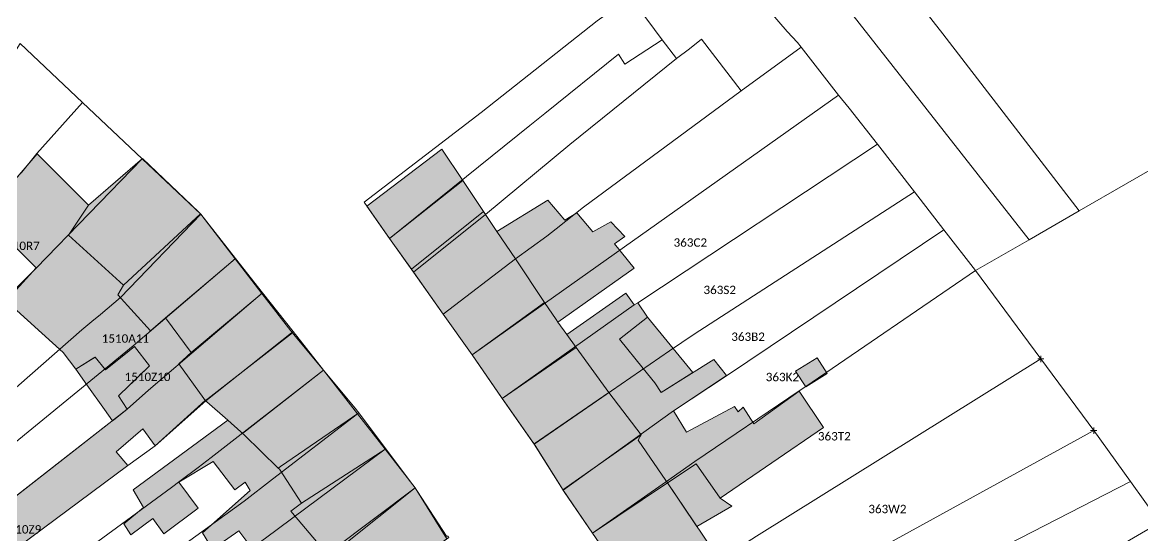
# Model space of a CAD drawing. Header units: metres. Extents: x 113120 to 240396, y 120329 to 242116.
# Drawn here: x 113686.8 to 113793.6, y 121909.5 to 121958.4 of the extents above; entities that cross this region are included whole.
import ezdxf

# ---------------------------------------------------------------- set-up
doc = ezdxf.new("R2010")
doc.units = ezdxf.units.M
doc.header["$LTSCALE"] = 3
doc.header["$PDMODE"] = 2
doc.header["$PDSIZE"] = 0.3
for name, color, linetype, lineweight in [('Bpn_CaPa', 78, 'Continuous', 0), ('Bpn_ReBu', 4, 'Continuous', 0), ('Bpt_CaNu', 7, 'Continuous', 0), ('Bpt_PrSt', 7, 'Continuous', 0), ('Hachure bâtiment', 11, 'Continuous', 0)]:
    doc.layers.add(name, color=color, linetype=linetype, lineweight=lineweight)
doc.styles.add('Legend', font='')
doc.styles.get('Legend').set_extended_font_data('Calibri')

msp = doc.modelspace()

# ---------------------------------------------------------------- hatches: boundary and pattern name
at = {"layer": 'Hachure bâtiment'}
h = msp.add_hatch(color=256, dxfattribs=at)
h.dxf.hatch_style = 1
h.paths.add_polyline_path([(113693.07, 121940.94), (113691.16, 121938.08), (113696.42, 121933.34), (113695.88, 121932.42), (113698.98, 121928.97), (113700.43, 121930.21), (113702.87, 121926.9), (113701.69, 121925.83), (113704.07, 121922.53), (113704.2, 121922.35), (113699.43, 121918.03), (113698.27, 121919.65), (113695.72, 121917.45), (113696.82, 121916.15), (113686.43, 121908.43), (113685.67, 121909.32), (113684.47, 121908.43), (113682.87, 121910.68), (113696.78, 121921.52), (113695.95, 121922.8), (113698.9, 121925.63), (113697.47, 121927.48), (113694.71, 121925.27), (113693.72, 121926.48), (113691.87, 121925.32), (113690.67, 121926.92), (113685.23, 121931.85), (113688.1, 121934.97), (113683.07, 121939.92), (113681.7, 121938.43), (113680.63, 121939.48), (113682.82, 121941.48), (113683.72, 121940.68), (113688.19, 121945.84)])
h = msp.add_hatch(color=256, dxfattribs=at)
h.dxf.hatch_style = 1
h.paths.add_polyline_path([(113728.77, 121943.3), (113721.79, 121937.78), (113719.62, 121940.85), (113726.77, 121946.29)])
h = msp.add_hatch(color=256, dxfattribs=at)
h.dxf.hatch_style = 1
h.paths.add_polyline_path([(113703.59, 121940.28), (113703.75, 121940.12), (113696.42, 121933.34), (113691.16, 121938.08), (113693.07, 121940.94), (113698.24, 121945.4)], flags=17)
h = msp.add_hatch(color=256, dxfattribs=at)
h.dxf.hatch_style = 1
h.paths.add_polyline_path([(113730.74, 121940.36), (113723.87, 121934.85), (113721.79, 121937.78), (113728.77, 121943.3)])
h = msp.add_hatch(color=256, dxfattribs=at)
h.dxf.hatch_style = 1
h.paths.add_polyline_path([(113738.5, 121939.52), (113739.63, 121940.23), (113741.18, 121938.4), (113742.9, 121939.37), (113744.23, 121937.95), (113743.23, 121937.28), (113745.12, 121934.95), (113737.82, 121929.82), (113737.66, 121930.05), (113736.57, 121931.68), (113733.79, 121935.83), (113732.03, 121938.44), (113736.87, 121941.43)])
h.paths.add_polyline_path([(113750.69, 121925), (113747.67, 121923.12), (113747.07, 121924.03), (113745.96, 121925.4), (113743.72, 121928.17), (113746.38, 121930.28)], flags=16)
h = msp.add_hatch(color=256, dxfattribs=at)
h.dxf.hatch_style = 1
h.paths.add_polyline_path([(113732.03, 121938.44), (113733.79, 121935.83), (113726.89, 121930.58), (113723.87, 121934.85), (113730.74, 121940.36)])
h = msp.add_hatch(color=256, dxfattribs=at)
h.dxf.hatch_style = 1
h.paths.add_polyline_path([(113703.87, 121939.97), (113707.07, 121935.83), (113700.43, 121930.21), (113698.98, 121928.97), (113695.88, 121932.42), (113696.42, 121933.34), (113703.75, 121940.12)])
h = msp.add_hatch(color=256, dxfattribs=at)
h.dxf.hatch_style = 1
h.paths.add_polyline_path([(113709.62, 121932.54), (113702.87, 121926.9), (113700.43, 121930.21), (113707.07, 121935.83)])
h = msp.add_hatch(color=256, dxfattribs=at)
h.dxf.hatch_style = 1
h.paths.add_polyline_path([(113736.57, 121931.68), (113729.66, 121926.68), (113729.49, 121926.91), (113726.89, 121930.58), (113733.79, 121935.83)])
h = msp.add_hatch(color=256, dxfattribs=at)
h.dxf.hatch_style = 1
h.paths.add_polyline_path([(113712.36, 121928.98), (113712.52, 121928.79), (113704.5, 121922.53), (113704.2, 121922.35), (113704.07, 121922.53), (113701.69, 121925.83), (113702.87, 121926.9), (113709.62, 121932.54)])
h = msp.add_hatch(color=256, dxfattribs=at)
h.dxf.hatch_style = 1
h.paths.add_polyline_path([(113750.69, 121925), (113747.67, 121923.12), (113747.07, 121924.03), (113745.96, 121925.4), (113743.72, 121928.17), (113746.38, 121930.28)], flags=16)
h.paths.add_polyline_path([(113745.1, 121931.45), (113745.47, 121931.65), (113746.38, 121930.28), (113743.72, 121928.17), (113745.96, 121925.4), (113747.07, 121924.03), (113747.67, 121923.12), (113752.7, 121926.25), (113753.9, 121924.72), (113748.87, 121921.35), (113750.1, 121919.32), (113754.67, 121921.77), (113755.03, 121921.25), (113755.52, 121921.72), (113756.52, 121920.12), (113760.83, 121923.22), (113763.15, 121919.77), (113753.3, 121913.03), (113751.02, 121916.32), (113748.29, 121914.49), (113748.12, 121914.73), (113745.5, 121918.57), (113745.78, 121919.07), (113742.7, 121923.12), (113739.58, 121927.4), (113738.7, 121928.62), (113744.32, 121932.57)])
h = msp.add_hatch(color=256, dxfattribs=at)
h.dxf.hatch_style = 1
h.paths.add_polyline_path([(113737.66, 121930.05), (113737.82, 121929.82), (113738.7, 121928.62), (113739.58, 121927.4), (113732.52, 121922.54), (113732.39, 121922.72), (113729.66, 121926.68), (113736.57, 121931.68)])
h = msp.add_hatch(color=256, dxfattribs=at)
h.dxf.hatch_style = 1
h.paths.add_polyline_path([(113712.65, 121928.63), (113715.5, 121925.22), (113707.77, 121919.21), (113707.59, 121919.37), (113706.35, 121920.46), (113704.35, 121922.23), (113704.2, 121922.35), (113704.5, 121922.53), (113712.52, 121928.79)])
h = msp.add_hatch(color=256, dxfattribs=at)
h.dxf.hatch_style = 1
h.paths.add_polyline_path([(113695.36, 121920.41), (113695.36, 121920.41), (113694.59, 121921.49), (113692.92, 121923.83), (113691.87, 121925.32), (113693.6, 121926.41), (113693.72, 121926.48), (113694.71, 121925.27), (113696.95, 121927.07), (113697.46, 121927.48), (113697.47, 121927.48), (113698.9, 121925.63), (113696.54, 121923.37), (113696.38, 121923.22), (113695.95, 121922.8), (113696.78, 121921.52), (113695.61, 121920.6)], flags=17)
h = msp.add_hatch(color=256, dxfattribs=at)
h.dxf.hatch_style = 1
h.paths.add_polyline_path([(113742.7, 121923.12), (113735.56, 121918.22), (113735.45, 121918.37), (113732.61, 121922.41), (113732.52, 121922.54), (113739.58, 121927.4)])
h = msp.add_hatch(color=256, dxfattribs=at)
h.dxf.hatch_style = 1
h.paths.add_polyline_path([(113763.5, 121924.92), (113761.47, 121923.65), (113760.5, 121925.15), (113762.55, 121926.4)])
h = msp.add_hatch(color=256, dxfattribs=at)
h.dxf.hatch_style = 1
h.paths.add_polyline_path([(113718.52, 121921.62), (113718.86, 121921.17), (113711.4, 121916.07), (113711.17, 121915.91), (113707.91, 121919.06), (113707.77, 121919.21), (113715.5, 121925.22)])
h = msp.add_hatch(color=256, dxfattribs=at)
h.dxf.hatch_style = 1
h.paths.add_polyline_path([(113745.78, 121919.07), (113738.32, 121913.82), (113738.24, 121913.95), (113735.67, 121918.06), (113735.56, 121918.22), (113742.7, 121923.12)])
h = msp.add_hatch(color=256, dxfattribs=at)
h.dxf.hatch_style = 1
h.paths.add_polyline_path([(113721.44, 121917.73), (113713.38, 121912.58), (113711.3, 121915.81), (113711.17, 121915.91), (113711.4, 121916.07), (113718.86, 121921.17)])
h = msp.add_hatch(color=256, dxfattribs=at)
h.dxf.hatch_style = 1
h.paths.add_polyline_path([(113707.59, 121919.37), (113707.77, 121919.21), (113707.91, 121919.06), (113711.17, 121915.91), (113711.3, 121915.81), (113713.38, 121912.58), (113712.38, 121911.81), (113715.87, 121907.67), (113717.02, 121908.53), (113717.14, 121908.37), (113717.28, 121908.19), (113720.35, 121904.24), (113721.67, 121902.03), (113715.87, 121897.85), (113714.95, 121899.35), (113714.27, 121898.77), (113715.27, 121897.48), (113712.42, 121895.55), (113711.52, 121897.05), (113710.92, 121896.77), (113709.78, 121898.48), (113712.58, 121900.48), (113710.38, 121903.55), (113709.32, 121902.63), (113709.12, 121902.9), (113707.42, 121905.28), (113703.9, 121902.88), (113703.07, 121904.08), (113708.38, 121908.65), (113707.42, 121909.92), (113704.9, 121908.17), (113703.94, 121909.73), (113708.5, 121913.77), (113708.02, 121914.55), (113707.02, 121913.83), (113704.95, 121916.52), (113701.7, 121914.55), (113703.55, 121912.08), (113700.27, 121909.65), (113699.22, 121911.12), (113697.12, 121909.55), (113696.44, 121910.59), (113698.32, 121912.15), (113697.35, 121913.83), (113706.35, 121920.46)])
h = msp.add_hatch(color=256, dxfattribs=at)
h.dxf.hatch_style = 1
h.paths.add_polyline_path([(113745.5, 121918.57), (113748.12, 121914.73), (113748.29, 121914.49), (113741.14, 121909.72), (113738.45, 121913.64), (113738.32, 121913.82), (113745.78, 121919.07)])
h = msp.add_hatch(color=256, dxfattribs=at)
h.dxf.hatch_style = 1
h.paths.add_polyline_path([(113724.1, 121914.2), (113724.24, 121914.03), (113717.14, 121908.37), (113717.02, 121908.53), (113715.87, 121907.67), (113712.38, 121911.81), (113713.38, 121912.58), (113721.44, 121917.73)])
h = msp.add_hatch(color=256, dxfattribs=at)
h.dxf.hatch_style = 1
h.paths.add_polyline_path([(113753.3, 121913.03), (113754.43, 121912.29), (113751.09, 121910.34), (113748.29, 121914.49), (113751.02, 121916.32)])
h = msp.add_hatch(color=256, dxfattribs=at)
h.dxf.hatch_style = 1
h.paths.add_polyline_path([(113724.33, 121913.88), (113724.46, 121913.69), (113727.2, 121909.43), (113727.36, 121909.43), (113727.43, 121909.3), (113720.35, 121904.24), (113717.28, 121908.19), (113717.14, 121908.37), (113724.24, 121914.03)])
h = msp.add_hatch(color=256, dxfattribs=at)
h.dxf.hatch_style = 1
h.paths.add_polyline_path([(113753.36, 121906.97), (113746.33, 121902.17), (113746.23, 121902.33), (113741.14, 121909.72), (113748.29, 121914.49)])

# ---------------------------------------------------------------- linework, layer by layer
at = {"layer": 'Bpn_CaPa'}
for points in [[(113792.44, 121914.62), (113788.94, 121919.48), (113783.89, 121926.31), (113777.67, 121934.71), (113782.78, 121937.65), (113787.55, 121940.4), (113791.96, 121942.94), (113794.51, 121944.41), (113802.42, 121948.97), (113814.76, 121956.09), (113810.24, 121981.87), (113844.68, 121987.94), (113851.67, 121950.7), (113795.16, 121910.83), (113792.44, 121914.62)], [(113762.67, 121972.92), (113769.72, 121963.46), (113774.54, 121957.26), (113787.55, 121940.4), (113782.78, 121937.65), (113764.95, 121960.34), (113763.44, 121962.56), (113757.32, 121970.54), (113762.67, 121972.92)], [(113771.83, 121942.21), (113768.3, 121946.75), (113765.61, 121950.2), (113764.6, 121951.42), (113761.05, 121956), (113760.68, 121956.43), (113759.69, 121957.49), (113758.1, 121959.33), (113751.49, 121967.89), (113757.32, 121970.54), (113763.44, 121962.56), (113764.95, 121960.34), (113782.78, 121937.65), (113777.67, 121934.71), (113774.64, 121938.61), (113771.83, 121942.21)], [(113747.79, 121956.7), (113744.23, 121954.37), (113743.61, 121955.34), (113736.58, 121949.68), (113735.16, 121948.54), (113721.79, 121937.78), (113719.37, 121941.23), (113730.53, 121949.77), (113741.59, 121958.52), (113744.72, 121960.75), (113746.32, 121958.65), (113747.79, 121956.7)], [(113665.82, 121932.25), (113675, 121942.26), (113679.12, 121946.75), (113683.16, 121950.97), (113686.55, 121956.36), (113692.5, 121950.74), (113688.15, 121945.88), (113686.72, 121944.1), (113680.51, 121937.61), (113679.5, 121936.39), (113670.99, 121927.11), (113666.75, 121931.31), (113665.82, 121932.25)], [(113747.79, 121956.7), (113749.14, 121954.92), (113738.98, 121946.73), (113730.94, 121940.06), (113724.06, 121934.58), (113721.79, 121937.78), (113735.16, 121948.54), (113736.58, 121949.68), (113743.61, 121955.34), (113744.23, 121954.37), (113747.79, 121956.7)], [(113724.06, 121934.58), (113730.94, 121940.06), (113738.98, 121946.73), (113749.14, 121954.92), (113750.38, 121955.85), (113751.52, 121956.77), (113755.3, 121951.83), (113740.29, 121940.75), (113737.67, 121938.71), (113736.77, 121938), (113733.79, 121935.83), (113726.89, 121930.58), (113724.06, 121934.58)], [(113764.6, 121951.42), (113736.67, 121931.65), (113736.25, 121931.35), (113729.66, 121926.68), (113726.89, 121930.58), (113733.79, 121935.83), (113736.77, 121938), (113737.67, 121938.71), (113740.29, 121940.75), (113755.3, 121951.83), (113761.05, 121956), (113764.6, 121951.42)], [(113768.3, 121946.75), (113745.47, 121931.65), (113745.1, 121931.45), (113732.52, 121922.54), (113729.66, 121926.68), (113736.25, 121931.35), (113736.67, 121931.65), (113764.6, 121951.42), (113765.61, 121950.2), (113768.3, 121946.75)], [(113698.19, 121945.36), (113688.08, 121934.94), (113675.58, 121922.43), (113672.53, 121925.43), (113670.99, 121927.11), (113679.5, 121936.39), (113680.51, 121937.61), (113686.72, 121944.1), (113688.15, 121945.88), (113692.5, 121950.74), (113698.19, 121945.36)], [(113771.83, 121942.21), (113750.83, 121928.65), (113748.48, 121927.08), (113735.59, 121918.18), (113732.52, 121922.54), (113745.1, 121931.45), (113745.47, 121931.65), (113768.3, 121946.75), (113771.83, 121942.21)], [(113654.57, 121908.67), (113660.42, 121913.53), (113663.93, 121910.05), (113675.58, 121922.43), (113688.08, 121934.94), (113698.19, 121945.36), (113703.78, 121940.09), (113696.12, 121932.16), (113694.21, 121930.54), (113693.41, 121929.86), (113692.43, 121929.09), (113680.14, 121918.31), (113682.72, 121915.6), (113685.23, 121912.53), (113655.62, 121889.36), (113653.79, 121892.37), (113647.47, 121900.95), (113646.64, 121902.08), (113654.57, 121908.67)], [(113738.33, 121913.8), (113735.59, 121918.18), (113748.48, 121927.08), (113750.83, 121928.65), (113771.83, 121942.21), (113774.64, 121938.61), (113753.92, 121924.68), (113748.87, 121921.35), (113738.33, 121913.8)], [(113703.78, 121940.09), (113707.11, 121935.86), (113697.33, 121927.55), (113697, 121927.26), (113682.72, 121915.6), (113680.14, 121918.31), (113692.43, 121929.09), (113693.41, 121929.86), (113694.21, 121930.54), (113696.12, 121932.16), (113703.78, 121940.09)], [(113738.33, 121913.8), (113748.87, 121921.35), (113753.92, 121924.68), (113774.64, 121938.61), (113777.67, 121934.71), (113761.47, 121923.67), (113760.86, 121923.27), (113750.89, 121916.53), (113748.09, 121914.55), (113741.14, 121909.72), (113738.33, 121913.8)], [(113709.68, 121932.6), (113698.8, 121923.34), (113696.78, 121921.52), (113686.3, 121913.36), (113685.23, 121912.53), (113682.72, 121915.6), (113697, 121927.26), (113697.33, 121927.55), (113707.11, 121935.86), (113709.68, 121932.6)], [(113783.89, 121926.31), (113756.79, 121909.41), (113753.23, 121907.13), (113746.22, 121902.35), (113741.14, 121909.72), (113748.09, 121914.55), (113750.89, 121916.53), (113760.86, 121923.27), (113761.47, 121923.67), (113777.67, 121934.71), (113783.89, 121926.31)], [(113709.68, 121932.6), (113712.58, 121928.93), (113704.25, 121922.31), (113699.43, 121918.03), (113696.82, 121916.15), (113688.79, 121910.18), (113657.23, 121886.72), (113655.62, 121889.36), (113685.23, 121912.53), (113686.3, 121913.36), (113696.78, 121921.52), (113698.8, 121923.34), (113709.68, 121932.6)], [(113712.58, 121928.93), (113715.5, 121925.22), (113704.78, 121916.9), (113703.52, 121915.96), (113701.78, 121914.65), (113700.98, 121914.06), (113697.65, 121911.6), (113659.2, 121883.47), (113657.23, 121886.72), (113688.79, 121910.18), (113696.82, 121916.15), (113699.43, 121918.03), (113704.25, 121922.31), (113712.58, 121928.93)], [(113783.89, 121926.31), (113788.94, 121919.48), (113761.49, 121904.42), (113760.61, 121903.92), (113757.1, 121901.53), (113749.99, 121896.89), (113746.22, 121902.35), (113753.23, 121907.13), (113756.79, 121909.41), (113783.89, 121926.31)], [(113715.5, 121925.22), (113718.74, 121921.08), (113710.63, 121914.84), (113707.93, 121912.76), (113661.71, 121879.35), (113660.2, 121881.83), (113659.2, 121883.47), (113697.65, 121911.6), (113700.98, 121914.06), (113701.78, 121914.65), (113703.52, 121915.96), (113704.78, 121916.9), (113715.5, 121925.22)], [(113663.88, 121875.79), (113661.71, 121879.35), (113707.93, 121912.76), (113710.63, 121914.84), (113718.74, 121921.08), (113721.37, 121917.71), (113709.96, 121909.22), (113663.88, 121875.79)], [(113788.94, 121919.48), (113792.44, 121914.62), (113760.93, 121898.48), (113760.05, 121897.88), (113752.76, 121892.92), (113749.99, 121896.89), (113757.1, 121901.53), (113760.61, 121903.92), (113761.49, 121904.42), (113788.94, 121919.48)], [(113666.58, 121871.34), (113663.88, 121875.79), (113709.96, 121909.22), (113721.37, 121917.71), (113724.24, 121914.03), (113716.41, 121908.14), (113712.62, 121905.35), (113707.35, 121901.45), (113666.58, 121871.34)], [(113795.25, 121910.72), (113770.2, 121896.16), (113765.17, 121892.75), (113757.45, 121886.95), (113756.02, 121885.91), (113751.44, 121891.94), (113752.76, 121892.92), (113760.05, 121897.88), (113760.93, 121898.48), (113792.44, 121914.62), (113795.16, 121910.83), (113795.25, 121910.72)], [(113727.25, 121909.17), (113718.14, 121902.66), (113719.56, 121900.66), (113714.88, 121897.32), (113713.97, 121898.55), (113712, 121897.07), (113706.79, 121893.14), (113705.9, 121894.12), (113704.72, 121893.26), (113669.43, 121866.66), (113666.58, 121871.34), (113707.35, 121901.45), (113712.62, 121905.35), (113716.41, 121908.14), (113724.24, 121914.03), (113727.25, 121909.17)], [(113759.16, 121881.79), (113756.02, 121885.91), (113757.45, 121886.95), (113765.17, 121892.75), (113770.2, 121896.16), (113795.25, 121910.72), (113798.13, 121906.92), (113774.65, 121893.43), (113772.98, 121892.48), (113768.23, 121888.8), (113760.55, 121882.87), (113759.16, 121881.79)]]:
    msp.add_lwpolyline(points, close=True, dxfattribs=at)
at = {"layer": 'Bpn_ReBu'}
for points in [[(113683.72, 121940.68), (113688.19, 121945.84), (113693.07, 121940.94), (113693.07, 121940.94), (113691.16, 121938.08), (113696.42, 121933.34), (113695.88, 121932.42), (113698.98, 121928.97), (113700.43, 121930.21), (113702.87, 121926.9), (113701.69, 121925.83), (113704.07, 121922.53), (113704.2, 121922.35), (113699.43, 121918.03), (113698.27, 121919.65), (113695.72, 121917.45), (113696.82, 121916.15), (113686.43, 121908.43)], [(113682.87, 121910.68), (113696.78, 121921.52), (113695.95, 121922.8), (113698.9, 121925.63), (113697.47, 121927.48), (113694.71, 121925.27), (113693.72, 121926.48), (113691.87, 121925.32), (113690.67, 121926.92), (113685.23, 121931.85), (113688.1, 121934.97), (113683.07, 121939.92)], [(113708.38, 121908.65), (113707.42, 121909.92), (113704.9, 121908.17), (113703.94, 121909.73), (113708.5, 121913.77), (113708.02, 121914.55), (113707.02, 121913.83), (113704.95, 121916.52), (113701.7, 121914.55), (113703.55, 121912.08), (113700.27, 121909.65), (113699.22, 121911.12), (113697.12, 121909.55), (113696.44, 121910.59), (113698.32, 121912.15), (113697.35, 121913.83), (113706.35, 121920.46), (113707.59, 121919.37), (113707.59, 121919.37), (113707.77, 121919.21), (113707.91, 121919.06), (113711.17, 121915.91), (113711.3, 121915.81), (113713.38, 121912.58), (113712.38, 121911.81), (113715.87, 121907.67)]]:
    msp.add_lwpolyline(points, dxfattribs=at)
for points in [[(113728.77, 121943.3), (113721.79, 121937.78), (113719.62, 121940.85), (113726.77, 121946.29), (113728.77, 121943.3)], [(113703.59, 121940.28), (113703.75, 121940.12), (113696.42, 121933.34), (113691.16, 121938.08), (113693.07, 121940.94), (113698.24, 121945.4), (113703.59, 121940.28)], [(113730.74, 121940.36), (113723.87, 121934.85), (113721.79, 121937.78), (113728.77, 121943.3), (113730.74, 121940.36)], [(113738.5, 121939.52), (113739.63, 121940.23), (113741.18, 121938.4), (113742.9, 121939.37), (113744.23, 121937.95), (113743.23, 121937.28), (113745.12, 121934.95), (113737.82, 121929.82), (113737.66, 121930.05), (113736.57, 121931.68), (113733.79, 121935.83), (113732.03, 121938.44), (113736.87, 121941.43), (113738.5, 121939.52)], [(113732.03, 121938.44), (113733.79, 121935.83), (113726.89, 121930.58), (113723.87, 121934.85), (113730.74, 121940.36), (113732.03, 121938.44)], [(113703.87, 121939.97), (113707.07, 121935.83), (113700.43, 121930.21), (113698.98, 121928.97), (113695.88, 121932.42), (113696.42, 121933.34), (113703.75, 121940.12), (113703.87, 121939.97)], [(113709.62, 121932.54), (113702.87, 121926.9), (113700.43, 121930.21), (113707.07, 121935.83), (113709.62, 121932.54)], [(113736.57, 121931.68), (113729.66, 121926.68), (113729.49, 121926.91), (113726.89, 121930.58), (113733.79, 121935.83), (113736.57, 121931.68)], [(113712.36, 121928.98), (113712.52, 121928.79), (113704.5, 121922.53), (113704.2, 121922.35), (113704.07, 121922.53), (113701.69, 121925.83), (113702.87, 121926.9), (113709.62, 121932.54), (113712.36, 121928.98)], [(113745.1, 121931.45), (113745.47, 121931.65), (113746.38, 121930.28), (113743.72, 121928.17), (113745.96, 121925.4), (113747.07, 121924.03), (113747.67, 121923.12), (113752.7, 121926.25), (113753.9, 121924.72), (113748.87, 121921.35), (113750.1, 121919.32), (113754.67, 121921.77), (113755.03, 121921.25), (113755.52, 121921.72), (113756.52, 121920.12), (113760.83, 121923.22), (113763.15, 121919.77), (113753.3, 121913.03), (113751.02, 121916.32), (113748.29, 121914.49), (113748.12, 121914.73), (113745.5, 121918.57), (113745.78, 121919.07), (113742.7, 121923.12), (113739.58, 121927.4), (113738.7, 121928.62), (113744.32, 121932.57), (113745.1, 121931.45)], [(113737.66, 121930.05), (113737.82, 121929.82), (113738.7, 121928.62), (113739.58, 121927.4), (113732.52, 121922.54), (113732.39, 121922.72), (113729.66, 121926.68), (113736.57, 121931.68), (113737.66, 121930.05)], [(113750.69, 121925), (113747.67, 121923.12), (113747.07, 121924.03), (113745.96, 121925.4), (113743.72, 121928.17), (113746.38, 121930.28), (113750.69, 121925)], [(113712.65, 121928.63), (113715.5, 121925.22), (113707.77, 121919.21), (113707.59, 121919.37), (113706.35, 121920.46), (113704.35, 121922.23), (113704.2, 121922.35), (113704.5, 121922.53), (113712.52, 121928.79), (113712.65, 121928.63)], [(113695.36, 121920.41), (113695.36, 121920.41), (113694.59, 121921.49), (113692.92, 121923.83), (113691.87, 121925.32), (113693.6, 121926.41), (113693.72, 121926.48), (113694.71, 121925.27), (113696.95, 121927.07), (113697.46, 121927.48), (113697.47, 121927.48), (113698.9, 121925.63), (113696.54, 121923.37), (113696.38, 121923.22), (113695.95, 121922.8), (113696.78, 121921.52), (113695.61, 121920.6), (113695.36, 121920.41)], [(113742.7, 121923.12), (113735.56, 121918.22), (113735.45, 121918.37), (113732.61, 121922.41), (113732.52, 121922.54), (113739.58, 121927.4), (113742.7, 121923.12)], [(113763.5, 121924.92), (113761.47, 121923.65), (113760.5, 121925.15), (113762.55, 121926.4), (113763.5, 121924.92)], [(113718.52, 121921.62), (113718.86, 121921.17), (113711.4, 121916.07), (113711.17, 121915.91), (113707.91, 121919.06), (113707.77, 121919.21), (113715.5, 121925.22), (113718.52, 121921.62)], [(113745.78, 121919.07), (113738.32, 121913.82), (113738.24, 121913.95), (113735.67, 121918.06), (113735.56, 121918.22), (113742.7, 121923.12), (113745.78, 121919.07)], [(113721.44, 121917.73), (113713.38, 121912.58), (113711.3, 121915.81), (113711.17, 121915.91), (113711.4, 121916.07), (113718.86, 121921.17), (113721.44, 121917.73)], [(113745.5, 121918.57), (113748.12, 121914.73), (113748.29, 121914.49), (113741.14, 121909.72), (113738.45, 121913.64), (113738.32, 121913.82), (113745.78, 121919.07), (113745.5, 121918.57)], [(113724.1, 121914.2), (113724.24, 121914.03), (113717.14, 121908.37), (113717.02, 121908.53), (113715.87, 121907.67), (113712.38, 121911.81), (113713.38, 121912.58), (113721.44, 121917.73), (113724.1, 121914.2)], [(113753.3, 121913.03), (113754.43, 121912.29), (113751.09, 121910.34), (113748.29, 121914.49), (113751.02, 121916.32), (113753.3, 121913.03)], [(113724.33, 121913.88), (113724.46, 121913.69), (113727.2, 121909.43), (113727.36, 121909.43), (113727.43, 121909.3), (113720.35, 121904.24), (113717.28, 121908.19), (113717.14, 121908.37), (113724.24, 121914.03), (113724.33, 121913.88)], [(113753.36, 121906.97), (113746.33, 121902.17), (113746.23, 121902.33), (113741.14, 121909.72), (113748.29, 121914.49), (113753.36, 121906.97)]]:
    msp.add_lwpolyline(points, close=True, dxfattribs=at)
at = {"layer": 'Bpt_PrSt'}
for p in [(113783.89, 121926.31), (113788.94, 121919.48)]:
    msp.add_point(p, dxfattribs=at)

# ---------------------------------------------------------------- texts
at = {"layer": 'Bpt_CaNu', "char_height": 0.8, "attachment_point": 7, "style": 'Legend'}
for s, insert in [('1510R7', (113684.59, 121936.67)), ('363C2', (113748.87, 121936.98)), ('363S2', (113751.72, 121932.47)), ('1510A11', (113694.34, 121927.84)), ('363B2', (113754.37, 121928.01)), ('1510Z10', (113696.52, 121924.19)), ('363K2', (113757.66, 121924.17)), ('363T2', (113762.63, 121918.53)), ('363W2', (113767.44, 121911.6)), ('1510Z9', (113684.83, 121909.66))]:
    msp.add_mtext(s, dxfattribs=dict(at, insert=insert))

doc.saveas('drawing.dxf')
